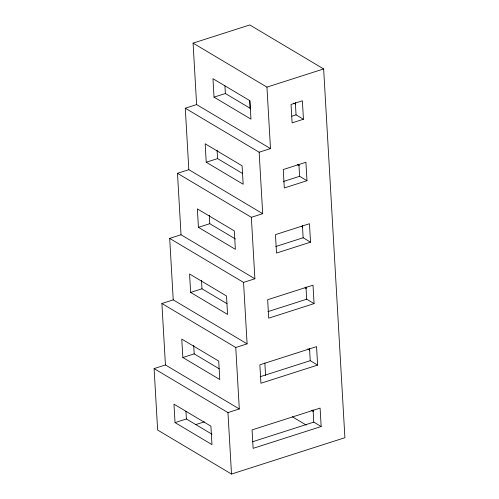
<?xml version="1.0" encoding="UTF-8"?>
<svg xmlns="http://www.w3.org/2000/svg" width="499" height="499" viewBox="0 0 499 499"><rect width="100%" height="100%" fill="white"/><g stroke="black" fill="none" stroke-linecap="round" stroke-linejoin="round"><path stroke-width="0.75" d="M193.076 43.12L266.946 87.125L270.489 148.583L196.618 104.584L193.076 43.12L249.774 24.95L323.645 68.949L344.903 437.704L231.505 474.05L157.64 430.051L154.097 368.586L165.437 364.956L239.302 408.955L235.759 347.497L161.894 303.498L165.437 364.956M214.021 97.143L250.96 119.142L249.893 100.711L212.961 78.705L214.021 97.143L225.361 93.513L250.423 108.439M185.279 108.214L259.149 152.22L262.692 213.678L188.822 169.672L185.279 108.214L196.618 104.584M266.946 87.125L323.645 68.949M291.803 116.205L296.057 114.845L303.442 119.242L302.382 100.804L291.042 104.441L292.102 122.879L303.442 119.242M206.224 162.237L243.163 184.237L242.096 165.799L205.164 143.799L206.224 162.237L217.564 158.601L242.626 173.533M177.482 173.309L251.353 217.308L254.895 278.773L181.025 234.767L177.482 173.309L188.822 169.672M259.149 152.22L270.489 148.583M283.507 181.461L299.6 176.303L306.985 180.7L305.924 162.262L283.245 169.535L284.305 187.967L306.985 180.7M198.434 227.332L235.366 249.332L234.299 230.894L197.367 208.894L198.434 227.332L209.773 223.695L235.491 239.021M169.685 238.403L243.556 282.403L247.099 343.861L173.234 299.862L169.685 238.403L181.025 234.767M251.353 217.308L262.692 213.678M275.779 246.531L303.143 237.761L310.534 242.158L309.467 223.72L275.448 234.624L276.515 253.062L310.534 242.158M190.637 292.426L227.569 314.426L226.509 295.988L189.57 273.988L190.637 292.426L201.976 288.79L227.039 303.716M161.894 303.498L173.234 299.862M243.556 282.403L254.895 278.773M267.913 311.644L306.685 299.219L314.077 303.617L313.01 285.178L267.651 299.718L268.718 318.156L314.077 303.617M182.84 357.515L219.772 379.521L218.712 361.083L181.773 339.083L182.84 357.515L194.18 353.885L219.242 368.811M235.759 347.497L247.099 343.861M260.16 376.726L310.235 360.677L317.62 365.075L316.553 346.643L259.854 364.813L260.921 383.251L317.62 365.075M175.043 422.609L211.975 444.609L210.915 426.177L173.976 404.171L175.043 422.609L186.383 418.979L212.106 434.298M154.097 368.586L227.962 412.592L239.302 408.955M195.539 424.668L204.39 421.83M252.394 441.808L313.777 422.135L321.163 426.539L320.096 408.101L252.057 429.907L253.124 448.345L321.163 426.539M293.68 103.037L295.658 104.216M297.223 164.495L299.2 165.674M301.427 226.346L302.743 227.132M304.97 287.804L306.286 288.59M307.852 348.87L309.829 350.049M311.395 410.328L313.378 411.507M292.314 416.765L306.261 425.073M295.346 102.551L296.057 114.845M298.938 164.776L299.6 176.303M302.438 225.467L303.143 237.761M305.981 286.925L306.685 299.219M309.523 348.383L310.235 360.677M313.066 409.841L313.777 422.135M249.706 100.355L250.199 108.901M264.844 362.898L265.562 375.329M224.918 85.828L225.361 93.513M217.077 150.155L217.564 158.601M227.962 412.592L231.505 474.05M209.281 215.244L209.773 223.695M201.49 280.338L201.976 288.79M193.693 345.433L194.18 353.885M185.94 411.295L186.383 418.979"/></g></svg>
